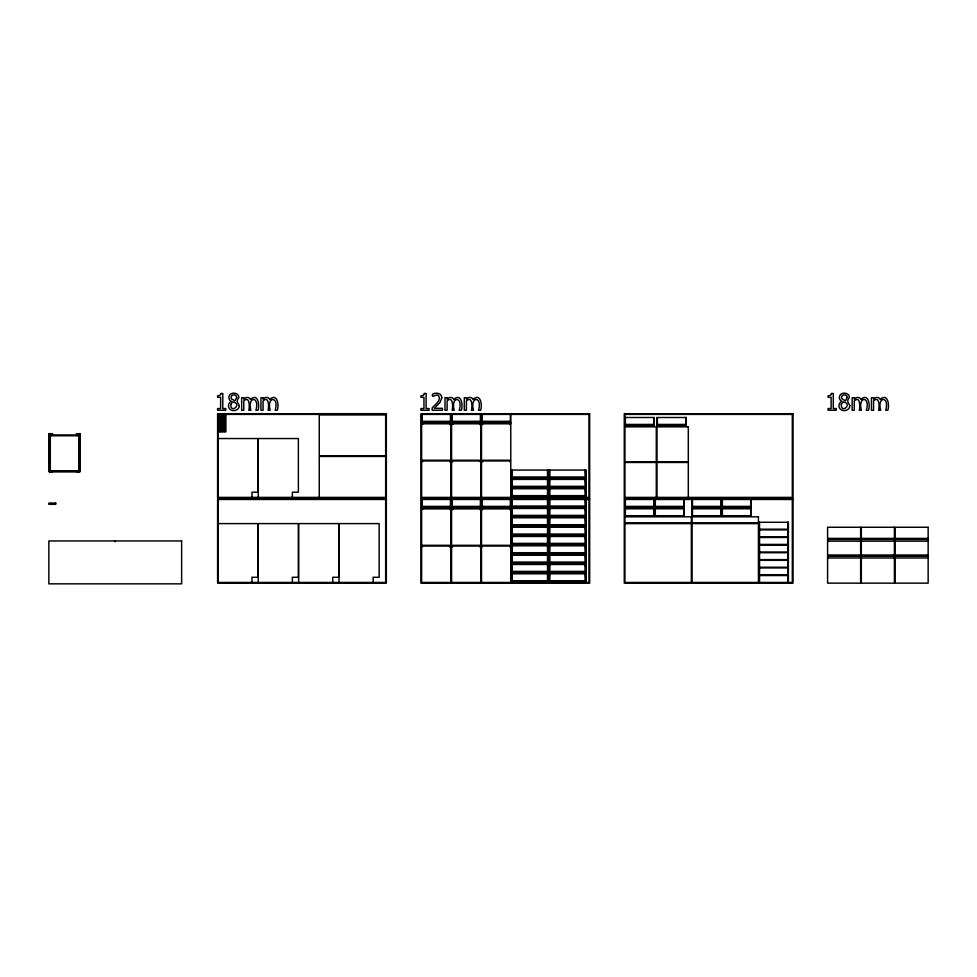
<?xml version="1.0" encoding="UTF-8"?>
<svg xmlns="http://www.w3.org/2000/svg" width="977" height="977" viewBox="0 0 977 977"><rect width="100%" height="100%" fill="white"/><g stroke="black" fill="none" stroke-linecap="round" stroke-linejoin="round"><path stroke-width="1.47" d="M385.659 414.81L319.271 414.81L319.271 455.758L385.659 455.758M624.95 417.509L654.211 417.509L654.211 424.421L624.95 424.421M421.624 421.307L450.873 421.307L450.873 414.395M421.624 422.137L450.873 422.137L450.873 423.041L421.624 423.041M421.624 423.798L450.873 423.798L450.873 460.252L421.624 460.252M422.675 424.494L422.32 423.798M452.669 423.798L452.278 424.494L452.339 423.798M482.614 423.798L482.223 424.494L482.284 423.798M624.95 425.251L654.211 425.251L654.211 426.155L624.95 426.155M624.95 426.839L656.288 426.839L656.288 461.767L624.95 461.767M218.286 431.895L219.678 431.895L219.678 414.395M52.721 433.69L48.85 433.69L48.85 471.586L52.721 471.586M76.304 433.69L80.175 433.69L80.175 471.586L76.304 471.586M49.888 435.766L79.137 435.766M385.659 456.442L319.271 456.442L319.271 497.391M421.624 460.936L450.873 460.936L450.873 497.391M449.786 461.632L450.189 460.936M452.656 460.936L452.278 461.632L452.302 460.936M482.577 460.936L482.614 461.632L482.211 460.936M624.95 462.463L656.288 462.463L656.288 497.391M49.888 470.963L79.137 470.963M49.888 471.378L79.137 471.378M511.459 476.984L511.875 470.071M548.329 476.984L547.914 470.071M549.013 476.984L549.428 470.071M585.882 476.984L585.467 470.071M511.459 477.814L511.875 478.718M548.329 477.814L547.914 478.718M549.013 477.814L549.428 478.718M585.882 477.814L585.467 478.718M511.459 486.326L511.875 479.402M548.329 486.326L547.914 479.402M549.013 486.326L549.428 479.402M585.882 486.326L585.467 479.402M511.459 487.157L511.875 488.048M548.329 487.157L547.914 488.048M549.013 487.157L549.428 488.048M585.882 487.157L585.467 488.048M511.459 495.657L511.875 488.744M548.329 495.657L547.914 488.744M549.013 495.657L549.428 488.744M585.882 495.657L585.467 488.744M511.459 496.487L511.875 497.391M548.329 496.487L547.914 497.391M549.013 496.487L549.428 497.391M585.882 496.487L585.467 497.391M511.459 506.037L511.875 499.113M548.329 506.037L547.914 499.113M549.013 506.037L549.428 499.113M585.882 506.037L585.467 499.113M421.624 506.379L450.873 506.379L450.873 499.467M624.95 506.379L654.211 506.379L654.211 499.467M511.459 506.868L511.875 507.759M548.329 506.868L547.914 507.759M549.013 506.868L549.428 507.759M585.882 506.868L585.467 507.759M421.624 507.21L450.873 507.21L450.873 508.113L421.624 508.113M624.95 507.21L654.211 507.21L654.211 508.113L624.95 508.113M421.624 508.87L450.873 508.87L450.873 545.313L421.624 545.313M624.95 508.797L654.211 508.797L654.211 515.709L624.95 515.709M422.638 509.554L422.32 508.87M452.62 508.87L452.669 509.554L452.278 508.87M482.577 508.87L482.223 509.554L482.284 508.87M511.459 515.367L511.875 508.455M548.329 515.367L547.914 508.455M549.013 515.367L549.428 508.455M585.882 515.367L585.467 508.455M511.459 516.198L511.875 517.102M548.329 516.198L547.914 517.102M549.013 516.198L549.428 517.102M585.882 516.198L585.467 517.102M624.95 516.821L691.35 516.821L691.35 522.903L624.95 522.903M624.95 523.599L691.35 523.599L691.35 582.451M511.459 524.71L511.875 517.786M548.329 524.71L547.914 517.786M549.013 524.71L549.428 517.786M585.882 524.71L585.467 517.786M511.459 525.541L511.875 526.432M548.329 525.541L547.914 526.432M549.013 525.541L549.428 526.432M585.882 525.541L585.467 526.432M511.459 534.04L511.875 527.128M548.329 534.04L547.914 527.128M549.013 534.04L549.428 527.128M585.882 534.04L585.467 527.128M511.459 534.871L511.875 535.775M548.329 534.871L547.914 535.775M549.013 534.871L549.428 535.775M585.882 534.871L585.467 535.775M827.592 538.4L860.652 538.4M861.335 538.4L894.395 538.4M895.091 538.4L928.15 538.4M827.592 541.16L860.652 541.16M861.335 541.16L894.395 541.16M895.091 541.16L928.15 541.16M511.459 543.383L511.875 536.458M548.329 543.383L547.914 536.458M549.013 543.383L549.428 536.458M585.882 543.383L585.467 536.458M511.459 544.213L511.875 545.105M548.329 544.213L547.914 545.105M549.013 544.213L549.428 545.105M585.882 544.213L585.467 545.105M421.624 546.009L450.873 546.009L450.873 582.451M449.786 546.705L450.177 546.009M452.669 546.009L452.278 546.705L452.375 546.009M480.122 546.009L479.731 546.705L479.829 546.009M510.067 546.009L509.676 546.705L509.786 546.009M511.459 552.713L511.875 545.801M548.329 552.713L547.914 545.801M549.013 552.713L549.428 545.801M585.882 552.713L585.467 545.801M511.459 553.544L511.875 554.447M548.329 553.544L547.914 554.447M549.013 553.544L549.428 554.447M585.882 553.544L585.467 554.447M827.592 555.205L860.652 555.205M861.335 555.205L894.395 555.205M895.091 555.205L928.15 555.205M827.592 557.977L860.652 557.977M861.335 557.977L894.395 557.977M895.091 557.977L928.15 557.977M511.459 562.056L511.875 555.131M548.329 562.056L547.914 555.131M549.013 562.056L549.428 555.131M585.882 562.056L585.467 555.131M511.459 562.886L511.875 563.778M548.329 562.886L547.914 563.778M549.013 562.886L549.428 563.778M585.882 562.886L585.467 563.778M511.459 571.386L511.875 564.474M548.329 571.386L547.914 564.474M549.013 571.386L549.428 564.474M585.882 571.386L585.467 564.474M511.459 572.217L511.875 573.12M548.329 572.217L547.914 573.12M549.013 572.217L549.428 573.12M585.882 572.217L585.467 573.12M511.459 580.729L511.875 573.804M548.329 580.729L547.914 573.804M549.013 580.729L549.428 573.804M585.882 580.729L585.467 573.804M511.459 581.559L511.875 582.451M548.329 581.559L547.914 582.451M549.013 581.559L549.428 582.451M585.882 581.559L585.467 582.451M788.378 582.451L788.378 575.538L759.129 575.538L759.129 582.451M787.963 522.28L787.963 529.204M787.963 529.888L787.963 536.813M787.963 537.497L787.963 544.421M787.963 545.105L787.963 552.029M787.963 552.713L787.963 559.638M787.963 560.322L787.963 567.234M787.963 567.93L787.963 574.842M787.963 575.538L787.963 582.451M759.532 522.28L759.532 529.204M759.532 529.888L759.532 536.813M759.532 537.497L759.532 544.421M759.532 545.105L759.532 552.029M759.532 552.713L759.532 559.638M759.532 560.322L759.532 567.234M759.532 567.93L759.532 574.842M759.532 575.538L759.532 582.451M758.433 582.451L758.433 523.599L692.034 523.599L692.034 582.451M751.24 499.467L751.24 506.379L721.979 506.379L721.979 499.467M750.824 499.467L750.824 508.113M750.824 508.797L750.824 515.709M722.394 499.467L722.394 508.113M722.394 508.797L722.394 515.709M721.295 499.467L721.295 506.379L692.034 506.379L692.034 499.467M720.879 499.467L720.879 508.113M720.879 508.797L720.879 515.709M692.449 499.467L692.449 508.113M692.449 508.797L692.449 515.709M688.309 497.391L688.309 462.463L656.971 462.463L656.971 497.391M685.817 417.509L685.817 426.155M684.156 499.467L684.156 506.379L654.895 506.379L654.895 499.467M683.741 499.467L683.741 508.113M683.741 508.797L683.741 515.709M657.387 417.509L657.387 426.155M655.311 499.467L655.311 508.113M655.311 508.797L655.311 515.709M653.796 417.509L653.796 426.155M653.796 499.467L653.796 508.113M653.796 508.797L653.796 515.709M625.365 417.509L625.365 426.155M625.365 499.467L625.365 508.113M625.365 508.797L625.365 515.709M585.882 497.391L585.882 488.744L549.013 488.744L549.013 497.391M585.882 582.451L585.882 573.804L549.013 573.804L549.013 582.451M585.052 470.071L585.052 476.984L549.843 476.984L549.843 470.071M585.052 478.718L585.052 477.814L549.843 477.814L549.843 478.718M585.052 479.402L585.052 486.326L549.843 486.326L549.843 479.402M585.052 488.048L585.052 487.157L549.843 487.157L549.843 488.048M585.052 488.744L585.052 495.657L549.843 495.657L549.843 488.744M585.052 497.391L585.052 496.487L549.843 496.487L549.843 497.391M585.052 499.113L585.052 506.037L549.843 506.037L549.843 499.113M585.052 507.759L585.052 506.868L549.843 506.868L549.843 507.759M585.052 508.455L585.052 515.367L549.843 515.367L549.843 508.455M585.052 517.102L585.052 516.198L549.843 516.198L549.843 517.102M585.052 517.786L585.052 524.71L549.843 524.71L549.843 517.786M585.052 526.432L585.052 525.541L549.843 525.541L549.843 526.432M585.052 527.128L585.052 534.04L549.843 534.04L549.843 527.128M585.052 535.775L585.052 534.871L549.843 534.871L549.843 535.775M585.052 536.458L585.052 543.383L549.843 543.383L549.843 536.458M585.052 545.105L585.052 544.213L549.843 544.213L549.843 545.105M585.052 545.801L585.052 552.713L549.843 552.713L549.843 545.801M585.052 554.447L585.052 553.544L549.843 553.544L549.843 554.447M585.052 555.131L585.052 562.056L549.843 562.056L549.843 555.131M585.052 563.778L585.052 562.886L549.843 562.886L549.843 563.778M585.052 564.474L585.052 571.386L549.843 571.386L549.843 564.474M585.052 573.12L585.052 572.217L549.843 572.217L549.843 573.12M585.052 573.804L585.052 580.729L549.843 580.729L549.843 573.804M585.052 582.451L585.052 581.559L549.843 581.559L549.843 582.451M548.329 497.391L548.329 488.744L511.459 488.744L511.459 497.391M548.329 582.451L548.329 573.804L511.459 573.804L511.459 582.451M547.499 470.071L547.499 476.984L512.29 476.984L512.29 470.071M547.499 478.718L547.499 477.814L512.29 477.814L512.29 478.718M547.499 479.402L547.499 486.326L512.29 486.326L512.29 479.402M547.499 488.048L547.499 487.157L512.29 487.157L512.29 488.048M547.499 488.744L547.499 495.657L512.29 495.657L512.29 488.744M547.499 497.391L547.499 496.487L512.29 496.487L512.29 497.391M547.499 499.113L547.499 506.037L512.29 506.037L512.29 499.113M547.499 507.759L547.499 506.868L512.29 506.868L512.29 507.759M547.499 508.455L547.499 515.367L512.29 515.367L512.29 508.455M547.499 517.102L547.499 516.198L512.29 516.198L512.29 517.102M547.499 517.786L547.499 524.71L512.29 524.71L512.29 517.786M547.499 526.432L547.499 525.541L512.29 525.541L512.29 526.432M547.499 527.128L547.499 534.04L512.29 534.04L512.29 527.128M547.499 535.775L547.499 534.871L512.29 534.871L512.29 535.775M547.499 536.458L547.499 543.383L512.29 543.383L512.29 536.458M547.499 545.105L547.499 544.213L512.29 544.213L512.29 545.105M547.499 545.801L547.499 552.713L512.29 552.713L512.29 545.801M547.499 554.447L547.499 553.544L512.29 553.544L512.29 554.447M547.499 555.131L547.499 562.056L512.29 562.056L512.29 555.131M547.499 563.778L547.499 562.886L512.29 562.886L512.29 563.778M547.499 564.474L547.499 571.386L512.29 571.386L512.29 564.474M547.499 573.12L547.499 572.217L512.29 572.217L512.29 573.12M547.499 573.804L547.499 580.729L512.29 580.729L512.29 573.804M547.499 582.451L547.499 581.559L512.29 581.559L512.29 582.451M510.776 414.395L510.776 421.307L481.514 421.307L481.514 414.395M510.776 497.391L510.776 460.936L481.514 460.936L481.514 497.391M510.776 499.467L510.776 506.379L481.514 506.379L481.514 499.467M510.776 582.451L510.776 546.009L481.514 546.009L481.514 582.451M510.36 414.395L510.36 423.041M510.36 499.467L510.36 508.113M510.079 423.798L509.676 424.494L509.676 423.798M510.031 460.936L510.079 461.632L509.664 460.936M510.067 508.87L510.079 509.554L509.664 508.87M509.945 423.798L509.835 424.494M509.884 460.936L509.835 461.632M509.884 508.87L509.835 509.554M509.835 546.009L509.982 546.705M482.32 423.798L482.479 424.494M482.32 460.936L482.479 461.632M482.32 508.87L482.479 509.554M482.32 546.705L482.223 546.009M481.93 414.395L481.93 423.041M481.93 499.467L481.93 508.113M480.818 414.395L480.818 421.307L451.569 421.307L451.569 414.395M480.818 497.391L480.818 460.936L451.569 460.936L451.569 497.391M480.818 499.467L480.818 506.379L451.569 506.379L451.569 499.467M480.818 582.451L480.818 546.009L451.569 546.009L451.569 582.451M480.403 414.395L480.403 423.041M480.403 499.467L480.403 508.113M480.122 423.798L480.122 424.494L479.719 423.798M479.939 423.798L479.89 424.494M479.89 461.632L479.719 460.936M479.939 509.554L479.719 508.87M479.939 546.009L480.037 546.705M452.485 423.798L452.583 424.494M452.534 460.936L452.583 461.632M452.424 508.87L452.583 509.554M452.424 546.009L452.583 546.705M451.985 414.395L451.985 423.041M451.985 499.467L451.985 508.113M450.458 414.395L450.458 423.041M450.458 499.467L450.458 508.113M450.177 423.798L449.786 424.494L449.945 423.798M450.092 423.798L449.994 424.494M450.092 460.936L449.994 461.632M449.994 509.554L449.945 508.87M450.092 546.009L449.994 546.705M449.884 460.936L449.945 461.632M449.774 546.009L449.945 546.705M422.589 461.632L422.32 460.936M422.479 546.705L422.333 546.009M422.04 414.395L422.04 423.041M422.04 499.467L422.04 508.113M373.141 582.451L373.141 577.273L379.161 577.273L379.161 523.599L339.043 523.599L339.043 582.451M332.754 582.451L332.754 577.273L338.763 577.273L338.763 523.599L298.657 523.599L298.657 582.451M292.367 497.391L292.367 492.2L298.376 492.2L298.376 438.539L258.27 438.539L258.27 497.391M292.367 582.451L292.367 577.273L298.376 577.273L298.376 523.599L258.27 523.599L258.27 582.451M251.968 497.391L251.968 492.2L257.989 492.2L257.989 438.539L217.871 438.539L217.871 497.391L385.659 497.391L385.659 414.395L218.286 414.395L218.286 497.391M251.968 582.451L251.968 577.273L257.989 577.273L257.989 523.599L217.871 523.599L217.871 582.451L385.659 582.451L385.659 499.467L218.286 499.467L218.286 582.451M225.895 414.395L225.895 431.895L224.515 431.895L224.515 414.395M223.831 414.395L223.831 431.895L222.438 431.895L222.438 414.395M221.755 414.395L221.755 431.895L220.362 431.895L220.362 414.395M115.249 540.953L115.249 541.783M79.76 433.69L79.76 471.586M79.137 434.936L79.137 471.793M78.722 433.69L78.722 471.793M78.355 434.936L78.38 435.632M78.111 434.936L78.209 435.632L78.05 434.936M50.853 434.936L50.987 435.632L50.596 434.936M50.621 434.936L50.694 435.632M50.303 433.69L50.303 471.793M49.888 434.936L49.888 471.793M49.265 433.69L49.265 471.586M236.703 397.431L235.03 400.79L231.976 399.251A2.394 2.394 0 0 1 231.085 397.297C231.048 393.951 236.849 394.085 236.703 397.431M847.206 397.431L845.532 400.79L842.479 399.251A2.394 2.394 0 0 1 841.576 397.297C841.539 393.951 847.34 394.085 847.206 397.431M239.316 405.589C239.499 411.097 230.755 412.526 228.801 407.592C227.824 405.247 228.923 402.365 231.268 401.327C228.984 400.216 228.068 397.138 229.644 395.087A4.8 4.8 0 0 1 231.879 393.475C234.736 392.4 238.974 393.926 238.901 397.419C236.007 401.498 237.326 401.523 239.316 405.589M849.819 405.589C850.002 411.097 841.246 412.526 839.292 407.592C838.315 405.247 839.426 402.365 841.759 401.327C839.475 400.216 838.559 397.138 840.135 395.087A4.8 4.8 0 0 1 842.382 393.475C845.239 392.4 849.465 393.926 849.404 397.419C846.497 401.498 847.816 401.523 849.819 405.589M230.816 404.38C230.352 414.541 243.151 403.525 232.611 401.889L230.816 404.38M841.307 404.38C840.843 414.541 853.654 403.525 843.102 401.889L841.307 404.38M441.775 397.798L439.906 402.585L434.252 408.325L442.471 408.325L442.471 410.242L432.164 410.242L432.164 407.897C434.887 404.686 441.482 400.68 438.661 395.807C436.499 392.864 431.187 399.459 432.506 394.207C435.791 392.241 441.958 392.974 441.775 397.798M221.046 393.487L220.13 395.331L217.602 395.819L217.602 397.346L220.631 397.346L220.631 408.545L217.602 408.545L217.602 410.242L225.748 410.242L225.748 408.545L222.78 408.545L222.78 393.487L221.046 393.487M424.372 393.487L423.456 395.331L420.928 395.819L420.928 397.346L423.957 397.346L423.957 408.545L420.928 408.545L420.928 410.242L429.074 410.242L429.074 408.545L426.119 408.545L426.119 393.487L424.372 393.487M831.537 393.487L830.621 395.331L828.093 395.819L828.093 397.346L831.122 397.346L831.122 408.545L828.093 408.545L828.093 410.242L836.239 410.242L836.239 408.545L833.283 408.545L833.283 393.487L831.537 393.487M760.216 529.888L759.129 529.888L759.129 536.813L788.378 536.813L788.378 529.888L760.216 529.888M760.216 567.93L759.129 567.93L759.129 574.842L788.378 574.842L788.378 567.93L760.216 567.93M251.431 398.592L250.491 399.532C249.453 396.638 245.41 396.918 243.786 399.104L243.786 397.712L241.673 397.712L241.673 410.242L243.786 410.242L243.786 400.888C249.819 395.319 249.709 407.03 248.781 410.242L250.894 410.242C246.986 396.198 260.114 395.722 255.901 410.242L258.001 410.242C259.699 406.31 258.465 393.426 251.431 398.592M270.727 398.592L269.786 399.532C268.748 396.638 264.706 396.918 263.082 399.104L263.082 397.712L260.969 397.712L260.969 410.242L263.082 410.242L263.082 400.888C269.115 395.319 269.005 407.03 268.077 410.242L270.189 410.242C266.281 396.198 279.398 395.722 275.196 410.242L277.297 410.242C278.995 406.31 277.761 393.426 270.727 398.592M454.757 398.592L453.817 399.532C452.791 396.638 448.748 396.918 447.112 399.104L447.112 397.712L444.999 397.712L444.999 410.242L447.112 410.242L447.112 400.888C453.145 395.319 453.047 407.03 452.119 410.242L454.22 410.242C450.312 396.198 463.44 395.722 459.227 410.242L461.339 410.242C463.025 406.31 461.791 393.426 454.757 398.592M474.053 398.592L473.112 399.532C472.086 396.638 468.044 396.918 466.408 399.104L466.408 397.712L464.295 397.712L464.295 410.242L466.408 410.242L466.408 400.888C472.441 395.319 472.331 407.03 471.415 410.242L473.515 410.242C469.607 396.198 482.736 395.722 478.522 410.242L480.635 410.242C482.32 406.31 481.087 393.426 474.053 398.592M861.934 398.592L860.981 399.532C859.955 396.638 855.913 396.918 854.277 399.104L854.277 397.712L852.164 397.712L852.164 410.242L854.277 410.242L854.277 400.888C860.31 395.319 860.212 407.03 859.284 410.242L861.384 410.242C857.476 396.198 870.605 395.722 866.391 410.242L868.504 410.242C870.189 406.31 868.956 393.426 861.934 398.592M881.217 398.592L880.277 399.532C879.251 396.638 875.209 396.918 873.572 399.104L873.572 397.712L871.46 397.712L871.46 410.242L873.572 410.242L873.572 400.888C879.605 395.319 879.508 407.03 878.579 410.242L880.68 410.242C876.772 396.198 889.9 395.722 885.687 410.242L887.8 410.242C889.485 406.31 888.252 393.426 881.217 398.592M386.355 413.698L217.602 413.698L217.602 498.075L386.355 498.075L386.355 413.698M589.681 413.698L420.928 413.698L420.928 498.075L589.681 498.075L589.681 413.698M793.006 413.698L624.266 413.698L624.266 498.075L793.006 498.075L793.006 413.698M588.984 414.395L421.624 414.395L421.624 497.391L588.984 497.391L588.984 414.395M792.323 414.395L624.95 414.395L624.95 497.391L792.323 497.391L792.323 414.395M686.233 417.509L656.971 417.509L656.971 424.421L686.233 424.421L686.233 417.509M480.818 422.137L451.569 422.137L451.569 423.041L480.818 423.041L480.818 422.137M510.776 422.137L481.514 422.137L481.514 423.041L510.776 423.041L510.776 422.137M480.818 423.798L451.569 423.798L451.569 460.252L480.818 460.252L480.818 423.798M510.776 423.798L481.514 423.798L481.514 460.252L510.776 460.252L510.776 423.798M686.233 425.251L656.971 425.251L656.971 426.155L686.233 426.155L686.233 425.251M688.309 426.839L656.971 426.839L656.971 461.767L688.309 461.767L688.309 426.839M79.552 434.936L49.473 434.936L49.473 471.793L79.552 471.793L79.552 434.936M548.329 470.071L511.459 470.071L511.459 478.718L548.329 478.718L548.329 470.071M585.882 470.071L549.013 470.071L549.013 478.718L585.882 478.718L585.882 470.071M548.329 479.402L511.459 479.402L511.459 488.048L548.329 488.048L548.329 479.402M585.882 479.402L549.013 479.402L549.013 488.048L585.882 488.048L585.882 479.402M386.355 498.771L217.602 498.771L217.602 583.147L386.355 583.147L386.355 498.771M589.681 498.771L420.928 498.771L420.928 583.147L589.681 583.147L589.681 498.771M793.006 498.771L624.266 498.771L624.266 583.147L793.006 583.147L793.006 498.771M548.329 499.113L511.459 499.113L511.459 507.759L548.329 507.759L548.329 499.113M585.882 499.113L549.013 499.113L549.013 507.759L585.882 507.759L585.882 499.113M588.984 499.467L421.624 499.467L421.624 582.451L588.984 582.451L588.984 499.467M792.323 499.467L624.95 499.467L624.95 582.451L792.323 582.451L792.323 499.467M55.762 503.07L48.85 503.07L48.85 504.315L55.762 504.315L55.762 503.07M480.818 507.21L451.569 507.21L451.569 508.113L480.818 508.113L480.818 507.21M510.776 507.21L481.514 507.21L481.514 508.113L510.776 508.113L510.776 507.21M684.156 507.21L654.895 507.21L654.895 508.113L684.156 508.113L684.156 507.21M721.295 507.21L692.034 507.21L692.034 508.113L721.295 508.113L721.295 507.21M751.24 507.21L721.979 507.21L721.979 508.113L751.24 508.113L751.24 507.21M548.329 508.455L511.459 508.455L511.459 517.102L548.329 517.102L548.329 508.455M585.882 508.455L549.013 508.455L549.013 517.102L585.882 517.102L585.882 508.455M480.818 508.87L451.569 508.87L451.569 545.313L480.818 545.313L480.818 508.87M510.776 508.87L481.514 508.87L481.514 545.313L510.776 545.313L510.776 508.87M684.156 508.797L654.895 508.797L654.895 515.709L684.156 515.709L684.156 508.797M721.295 508.797L692.034 508.797L692.034 515.709L721.295 515.709L721.295 508.797M751.24 508.797L721.979 508.797L721.979 515.709L751.24 515.709L751.24 508.797M758.433 516.821L692.034 516.821L692.034 522.903L758.433 522.903L758.433 516.821M548.329 517.786L511.459 517.786L511.459 526.432L548.329 526.432L548.329 517.786M585.882 517.786L549.013 517.786L549.013 526.432L585.882 526.432L585.882 517.786M788.378 522.28L759.129 522.28L759.129 529.204L788.378 529.204L788.378 522.28M548.329 527.128L511.459 527.128L511.459 535.775L548.329 535.775L548.329 527.128M585.882 527.128L549.013 527.128L549.013 535.775L585.882 535.775L585.882 527.128M860.652 527.262L827.592 527.262L827.592 538.742L860.652 538.742L860.652 527.262M894.395 527.262L861.335 527.262L861.335 538.742L894.395 538.742L894.395 527.262M928.15 527.262L895.091 527.262L895.091 538.742L928.15 538.742L928.15 527.262M548.329 536.458L511.459 536.458L511.459 545.105L548.329 545.105L548.329 536.458M585.882 536.458L549.013 536.458L549.013 545.105L585.882 545.105L585.882 536.458M788.378 537.497L759.129 537.497L759.129 544.421L788.378 544.421L788.378 537.497M860.652 539.438L827.592 539.438L827.592 555.547L860.652 555.547L860.652 539.438M894.395 539.438L861.335 539.438L861.335 555.547L894.395 555.547L894.395 539.438M928.15 539.438L895.091 539.438L895.091 555.547L928.15 555.547L928.15 539.438M181.637 540.953L48.85 540.953L48.85 583.843L181.637 583.843L181.637 540.953M788.378 545.105L759.129 545.105L759.129 552.029L788.378 552.029L788.378 545.105M548.329 545.801L511.459 545.801L511.459 554.447L548.329 554.447L548.329 545.801M585.882 545.801L549.013 545.801L549.013 554.447L585.882 554.447L585.882 545.801M788.378 552.713L759.129 552.713L759.129 559.638L788.378 559.638L788.378 552.713M548.329 555.131L511.459 555.131L511.459 563.778L548.329 563.778L548.329 555.131M585.882 555.131L549.013 555.131L549.013 563.778L585.882 563.778L585.882 555.131M860.652 556.243L827.592 556.243L827.592 583.147L860.652 583.147L860.652 556.243M894.395 556.243L861.335 556.243L861.335 583.147L894.395 583.147L894.395 556.243M928.15 556.243L895.091 556.243L895.091 583.147L928.15 583.147L928.15 556.243M788.378 560.322L759.129 560.322L759.129 567.234L788.378 567.234L788.378 560.322M548.329 564.474L511.459 564.474L511.459 573.12L548.329 573.12L548.329 564.474M585.882 564.474L549.013 564.474L549.013 573.12L585.882 573.12L585.882 564.474"/></g></svg>
